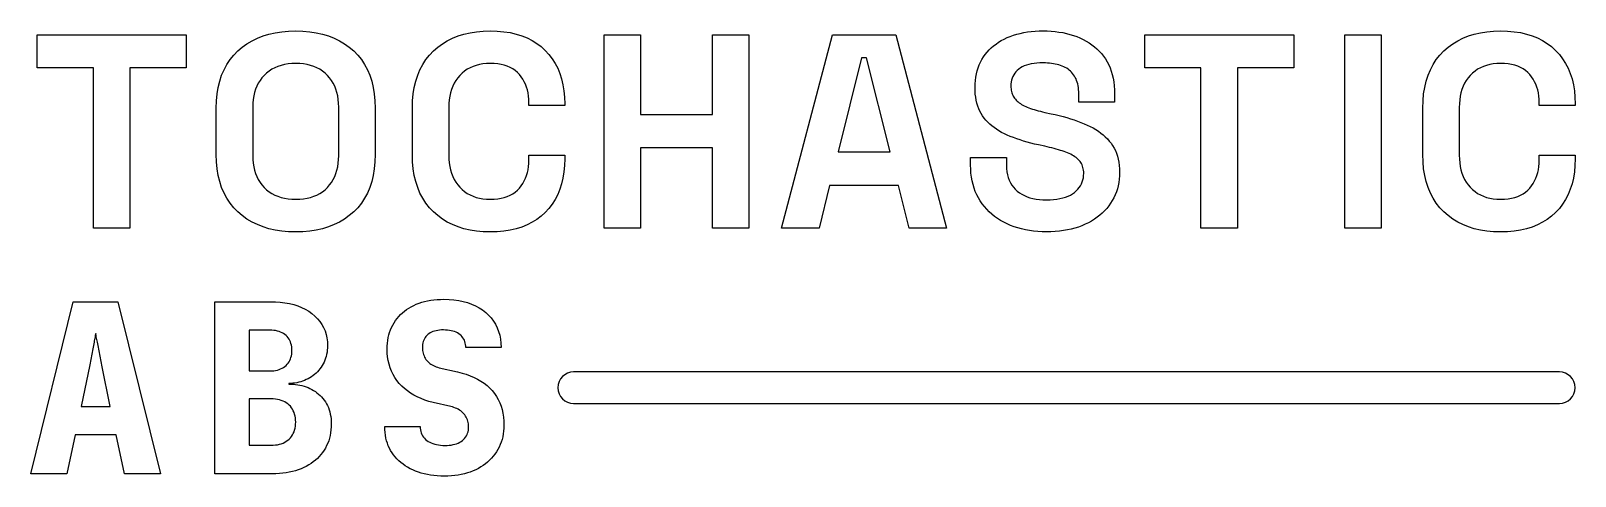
# Model space of a CAD drawing. Header units: millimetres. Extents: x 0 to 30, y 0 to 6.2.
# Drawn here: x 14.18 to 30, y 0.84 to 5.4 of the extents above; entities that cross this region are included whole.
import ezdxf

# ---------------------------------------------------------------- set-up
doc = ezdxf.new("R2010")
doc.units = ezdxf.units.MM

msp = doc.modelspace()

# ---------------------------------------------------------------- linework, layer by layer
at = {"layer": 'LOGO'}
for points in [[(16.89655, 3.3433), (16.82348, 3.34535), (16.75345, 3.35149), (16.68648, 3.36174), (16.62256, 3.37608), (16.56169, 3.39452), (16.50387, 3.41705), (16.44911, 3.44369), (16.3974, 3.47442), (16.34873, 3.50925), (16.30313, 3.54817), (16.26125, 3.59091), (16.22378, 3.63719), (16.19071, 3.68699), (16.16206, 3.74033), (16.13781, 3.7972), (16.11798, 3.8576), (16.10255, 3.92154), (16.09153, 3.989), (16.08491, 4.06), (16.08271, 4.13453), (16.08271, 4.60928), (16.08491, 4.68381), (16.09153, 4.75481), (16.10255, 4.82227), (16.11798, 4.88621), (16.13781, 4.94661), (16.16206, 5.00348), (16.19071, 5.05682), (16.22378, 5.10663), (16.26125, 5.1529), (16.30313, 5.19564), (16.34873, 5.23457), (16.3974, 5.26939), (16.44911, 5.30013), (16.50387, 5.32676), (16.56169, 5.3493), (16.62256, 5.36773), (16.68648, 5.38207), (16.75345, 5.39232), (16.82348, 5.39846), (16.89655, 5.40051), (16.96963, 5.39846), (17.03965, 5.39232), (17.10663, 5.38207), (17.17055, 5.36773), (17.23142, 5.3493), (17.28923, 5.32676), (17.344, 5.30013), (17.39571, 5.26939), (17.44437, 5.23457), (17.48998, 5.19564), (17.53186, 5.1529), (17.56933, 5.10663), (17.60239, 5.05682), (17.63105, 5.00348), (17.65529, 4.94661), (17.67513, 4.88621), (17.69056, 4.82227), (17.70158, 4.75481), (17.70819, 4.68381), (17.7104, 4.60928), (17.7104, 4.13453), (17.70819, 4.06), (17.70158, 3.989), (17.69056, 3.92154), (17.67513, 3.8576), (17.65529, 3.7972), (17.63105, 3.74033), (17.60239, 3.68699), (17.56933, 3.63719), (17.53186, 3.59091), (17.48998, 3.54817), (17.44437, 3.50925), (17.39571, 3.47442), (17.344, 3.44369), (17.28923, 3.41705), (17.23142, 3.39452), (17.17055, 3.37608), (17.10663, 3.36174), (17.03965, 3.35149), (16.96963, 3.34535)], [(18.88877, 3.3433), (18.81683, 3.34535), (18.74793, 3.35149), (18.68209, 3.36174), (18.6193, 3.37608), (18.55956, 3.39452), (18.50288, 3.41705), (18.44924, 3.44369), (18.39866, 3.47442), (18.35113, 3.50925), (18.30665, 3.54817), (18.26585, 3.59091), (18.22934, 3.63719), (18.19712, 3.68699), (18.1692, 3.74033), (18.14558, 3.7972), (18.12625, 3.8576), (18.11121, 3.92154), (18.10048, 3.989), (18.09403, 4.06), (18.09189, 4.13453), (18.09189, 4.60928), (18.09403, 4.68381), (18.10048, 4.75481), (18.11121, 4.82227), (18.12625, 4.88621), (18.14558, 4.94661), (18.1692, 5.00348), (18.19712, 5.05682), (18.22934, 5.10663), (18.26585, 5.1529), (18.30665, 5.19564), (18.35113, 5.23457), (18.39866, 5.26939), (18.44924, 5.30013), (18.50288, 5.32676), (18.55956, 5.3493), (18.6193, 5.36773), (18.68209, 5.38207), (18.74793, 5.39232), (18.81683, 5.39846), (18.88877, 5.40051), (18.96003, 5.39852), (19.02798, 5.39254), (19.09262, 5.38258), (19.15395, 5.36864), (19.21198, 5.35071), (19.2667, 5.32879), (19.31812, 5.30289), (19.36623, 5.27301), (19.41103, 5.23914), (19.45253, 5.20129), (19.49038, 5.15996), (19.52425, 5.11567), (19.55413, 5.06841), (19.58003, 5.01818), (19.60195, 4.96498), (19.61988, 4.90882), (19.63382, 4.84969), (19.64378, 4.78759), (19.64976, 4.72252), (19.65175, 4.65449), (19.65175, 4.63754), (19.28439, 4.63754), (19.28439, 4.66579), (19.28342, 4.70021), (19.28049, 4.73339), (19.27562, 4.76532), (19.26879, 4.79601), (19.26002, 4.82545), (19.2493, 4.85366), (19.23662, 4.88061), (19.222, 4.90633), (19.20542, 4.9308), (19.1869, 4.95403), (19.16637, 4.97551), (19.14378, 4.99472), (19.11912, 5.01168), (19.0924, 5.02637), (19.06362, 5.03881), (19.03278, 5.04898), (18.99987, 5.05689), (18.9649, 5.06254), (18.92787, 5.06593), (18.88877, 5.06706), (18.85006, 5.06585), (18.81304, 5.0622), (18.77772, 5.05613), (18.74409, 5.04762), (18.71216, 5.03669), (18.68192, 5.02332), (18.65338, 5.00752), (18.62654, 4.9893), (18.60139, 4.96864), (18.57793, 4.94555), (18.55646, 4.92037), (18.53724, 4.89344), (18.52028, 4.86476), (18.50559, 4.83433), (18.49316, 4.80214), (18.48298, 4.7682), (18.47507, 4.73251), (18.46942, 4.69507), (18.46603, 4.65588), (18.4649, 4.61493), (18.4649, 4.12888), (18.46603, 4.08846), (18.46942, 4.0497), (18.47507, 4.01261), (18.48298, 3.97719), (18.49316, 3.94344), (18.50559, 3.91135), (18.52028, 3.88093), (18.53724, 3.85218), (18.55646, 3.82509), (18.57793, 3.79967), (18.60139, 3.77632), (18.62654, 3.75542), (18.65338, 3.73698), (18.68192, 3.721), (18.71216, 3.70748), (18.74409, 3.69642), (18.77772, 3.68781), (18.81304, 3.68166), (18.85006, 3.67798), (18.88877, 3.67675), (18.92787, 3.67789), (18.9649, 3.68133), (18.99987, 3.68705), (19.03278, 3.69506), (19.06362, 3.70536), (19.0924, 3.71795), (19.11912, 3.73283), (19.14378, 3.74999), (19.16637, 3.76945), (19.1869, 3.79119), (19.20542, 3.81466), (19.222, 3.83929), (19.23662, 3.86508), (19.2493, 3.89202), (19.26002, 3.92012), (19.26879, 3.94939), (19.27562, 3.97981), (19.28049, 4.01138), (19.28342, 4.04412), (19.28439, 4.07802), (19.28439, 4.12888), (19.65175, 4.12888), (19.65175, 4.08932), (19.64976, 4.02129), (19.64378, 3.95622), (19.63382, 3.89413), (19.61988, 3.835), (19.60195, 3.77883), (19.58003, 3.72563), (19.55413, 3.67541), (19.52425, 3.62814), (19.49038, 3.58385), (19.45253, 3.54252), (19.41103, 3.50467), (19.36623, 3.4708), (19.31812, 3.44092), (19.2667, 3.41502), (19.21198, 3.3931), (19.15395, 3.37517), (19.09262, 3.36123), (19.02798, 3.35127), (18.96003, 3.34529)], [(24.58568, 3.3433), (24.54044, 3.34412), (24.49627, 3.34658), (24.45318, 3.35067), (24.41116, 3.35641), (24.37021, 3.36379), (24.33034, 3.3728), (24.29154, 3.38345), (24.25381, 3.39575), (24.21716, 3.40968), (24.18158, 3.42525), (24.14731, 3.44234), (24.11455, 3.46085), (24.08333, 3.48078), (24.05363, 3.50211), (24.02546, 3.52486), (23.99881, 3.54902), (23.97369, 3.57459), (23.95009, 3.60158), (23.92802, 3.62998), (23.90748, 3.65979), (23.88868, 3.69093), (23.87187, 3.72332), (23.85704, 3.75695), (23.84418, 3.79182), (23.8333, 3.82793), (23.8244, 3.86529), (23.81747, 3.90389), (23.81253, 3.94373), (23.80956, 3.98482), (23.80857, 4.02715), (23.80857, 4.10628), (24.17593, 4.10628), (24.17593, 4.02715), (24.17703, 3.99244), (24.18034, 3.9595), (24.18585, 3.92835), (24.19357, 3.89897), (24.20348, 3.87138), (24.21561, 3.84556), (24.22993, 3.82153), (24.24647, 3.79928), (24.2652, 3.7788), (24.28614, 3.76011), (24.30897, 3.7432), (24.33339, 3.72807), (24.35939, 3.71471), (24.38697, 3.70314), (24.41613, 3.69335), (24.44687, 3.68534), (24.4792, 3.67911), (24.51311, 3.67466), (24.5486, 3.67199), (24.58568, 3.6711), (24.62314, 3.67186), (24.65864, 3.67415), (24.6922, 3.67796), (24.72381, 3.6833), (24.75346, 3.69017), (24.78117, 3.69856), (24.80693, 3.70848), (24.83074, 3.71993), (24.85259, 3.7329), (24.8725, 3.74739), (24.89049, 3.76308), (24.90658, 3.77961), (24.92078, 3.79699), (24.93309, 3.81521), (24.9435, 3.83429), (24.95202, 3.85421), (24.95865, 3.87498), (24.96338, 3.8966), (24.96622, 3.91906), (24.96717, 3.94238), (24.9667, 3.95846), (24.9653, 3.97391), (24.96297, 3.98875), (24.95971, 4.00296), (24.95551, 4.01656), (24.95038, 4.02953), (24.94432, 4.04188), (24.93733, 4.0536), (24.9294, 4.06471), (24.92054, 4.07519), (24.91079, 4.08518), (24.9002, 4.0948), (24.88875, 4.10406), (24.87646, 4.11295), (24.86332, 4.12147), (24.84933, 4.12962), (24.8345, 4.1374), (24.81881, 4.14482), (24.80228, 4.15187), (24.7849, 4.15855), (24.76672, 4.16501), (24.74777, 4.17138), (24.72806, 4.17767), (24.70759, 4.18387), (24.68635, 4.18999), (24.66435, 4.19603), (24.64159, 4.20197), (24.61806, 4.20784), (24.59378, 4.21362), (24.56872, 4.21931), (24.50373, 4.23344), (24.46362, 4.24272), (24.42466, 4.25249), (24.38687, 4.26273), (24.35023, 4.27345), (24.31475, 4.28466), (24.28043, 4.29634), (24.24727, 4.30851), (24.21527, 4.32115), (24.18442, 4.33428), (24.15474, 4.34789), (24.12631, 4.36217), (24.09924, 4.37733), (24.07352, 4.39337), (24.04916, 4.41028), (24.02616, 4.42807), (24.00452, 4.44673), (23.98423, 4.46627), (23.96529, 4.48669), (23.94772, 4.50798), (23.9315, 4.53015), (23.91673, 4.55344), (23.90352, 4.57808), (23.89186, 4.60408), (23.88176, 4.63143), (23.87321, 4.66014), (23.86622, 4.69021), (23.86078, 4.72163), (23.85689, 4.75441), (23.85456, 4.78855), (23.85379, 4.82404), (23.85465, 4.85969), (23.85723, 4.89429), (23.86154, 4.92785), (23.86758, 4.96036), (23.87533, 4.99183), (23.88481, 5.02225), (23.89602, 5.05162), (23.90895, 5.07995), (23.9236, 5.10723), (23.93997, 5.13347), (23.95792, 5.15859), (23.97727, 5.18253), (23.99804, 5.20528), (24.02023, 5.22684), (24.04382, 5.24721), (24.06883, 5.2664), (24.09525, 5.2844), (24.12309, 5.30121), (24.15234, 5.31684), (24.183, 5.33128), (24.21491, 5.34443), (24.24793, 5.3562), (24.28206, 5.36659), (24.31728, 5.37559), (24.35361, 5.38321), (24.39104, 5.38944), (24.42957, 5.39428), (24.4692, 5.39774), (24.50993, 5.39982), (24.55177, 5.40051), (24.59369, 5.39979), (24.63468, 5.39763), (24.67474, 5.39403), (24.71386, 5.38898), (24.75205, 5.3825), (24.78931, 5.37457), (24.82564, 5.3652), (24.86103, 5.3544), (24.89549, 5.34215), (24.92902, 5.32845), (24.96138, 5.31334), (24.99232, 5.29681), (25.02185, 5.27886), (25.04997, 5.2595), (25.07667, 5.23873), (25.10196, 5.21655), (25.12584, 5.19296), (25.14831, 5.16795), (25.16936, 5.14152), (25.189, 5.11369), (25.20698, 5.08443), (25.22308, 5.05373), (25.23728, 5.02158), (25.24958, 4.988), (25.26, 4.95297), (25.26852, 4.9165), (25.27514, 4.87859), (25.27988, 4.83924), (25.28272, 4.79845), (25.28366, 4.75622), (25.28366, 4.67145), (24.9163, 4.67145), (24.9163, 4.75622), (24.91587, 4.77839), (24.91455, 4.79968), (24.91236, 4.8201), (24.9093, 4.83964), (24.90535, 4.8583), (24.90054, 4.87609), (24.89484, 4.89301), (24.88827, 4.90904), (24.88082, 4.9242), (24.8725, 4.93849), (24.86336, 4.95197), (24.85346, 4.96471), (24.84279, 4.97672), (24.83136, 4.988), (24.81917, 4.99854), (24.80621, 5.00834), (24.79249, 5.01741), (24.77801, 5.02575), (24.76276, 5.03335), (24.74675, 5.04022), (24.73005, 5.04639), (24.71273, 5.05192), (24.69479, 5.05679), (24.67622, 5.06102), (24.65703, 5.06459), (24.63722, 5.06752), (24.61679, 5.06979), (24.59574, 5.07142), (24.57407, 5.07239), (24.55177, 5.07272), (24.51875, 5.07208), (24.48751, 5.07017), (24.45805, 5.06699), (24.43037, 5.06254), (24.40447, 5.05682), (24.38035, 5.04983), (24.35802, 5.04156), (24.33746, 5.03202), (24.31868, 5.02121), (24.30168, 5.00913), (24.28638, 4.99595), (24.27269, 4.98184), (24.26061, 4.96679), (24.25014, 4.95081), (24.24128, 4.9339), (24.23403, 4.91605), (24.22839, 4.89727), (24.22437, 4.87756), (24.22195, 4.85692), (24.22115, 4.83534), (24.22153, 4.82088), (24.22267, 4.80686), (24.22458, 4.7933), (24.22725, 4.78018), (24.23068, 4.76752), (24.23488, 4.75532), (24.23984, 4.74356), (24.24556, 4.73226), (24.25205, 4.72141), (24.25929, 4.71101), (24.26731, 4.701), (24.27608, 4.69134), (24.28562, 4.68201), (24.29592, 4.67303), (24.30698, 4.66438), (24.31881, 4.65607), (24.3314, 4.6481), (24.34475, 4.64047), (24.35886, 4.63318), (24.37374, 4.62623), (24.38942, 4.61953), (24.40596, 4.61301), (24.42333, 4.60665), (24.44156, 4.60046), (24.46064, 4.59444), (24.48056, 4.58859), (24.50133, 4.58291), (24.52295, 4.5774), (24.54541, 4.57206), (24.56872, 4.56689), (24.63372, 4.55276), (24.67556, 4.54346), (24.71629, 4.53366), (24.75592, 4.52334), (24.79445, 4.51252), (24.83188, 4.50119), (24.86821, 4.48935), (24.90343, 4.477), (24.93755, 4.46414), (24.97057, 4.45078), (25.00249, 4.4369), (25.03317, 4.42232), (25.06246, 4.40683), (25.09036, 4.39044), (25.11688, 4.37315), (25.14202, 4.35495), (25.16577, 4.33585), (25.18814, 4.31584), (25.20912, 4.29493), (25.22871, 4.27311), (25.24693, 4.25039), (25.26357, 4.22657), (25.27846, 4.20145), (25.2916, 4.17503), (25.30299, 4.14731), (25.31263, 4.11829), (25.32051, 4.08796), (25.32664, 4.05634), (25.33102, 4.02342), (25.33365, 3.9892), (25.33453, 3.95368), (25.33361, 3.91795), (25.33086, 3.88309), (25.32626, 3.84911), (25.31983, 3.81601), (25.31157, 3.78378), (25.30147, 3.75242), (25.28953, 3.72195), (25.27575, 3.69235), (25.26014, 3.66362), (25.24269, 3.63577), (25.22356, 3.60896), (25.2029, 3.58333), (25.18072, 3.55888), (25.15701, 3.53562), (25.13177, 3.51356), (25.10501, 3.49267), (25.07673, 3.47298), (25.04691, 3.45447), (25.01558, 3.43714), (24.98271, 3.42101), (24.94848, 3.40624), (24.91303, 3.39303), (24.87636, 3.38138), (24.83848, 3.37127), (24.79938, 3.36273), (24.75907, 3.35573), (24.71755, 3.35029), (24.67481, 3.34641), (24.63085, 3.34408)], [(29.23702, 3.3433), (29.16508, 3.34535), (29.09618, 3.35149), (29.03034, 3.36174), (28.96755, 3.37608), (28.90781, 3.39452), (28.85112, 3.41705), (28.79749, 3.44369), (28.74691, 3.47442), (28.69938, 3.50925), (28.6549, 3.54817), (28.61409, 3.59091), (28.57758, 3.63719), (28.54537, 3.68699), (28.51745, 3.74033), (28.49382, 3.7972), (28.4745, 3.8576), (28.45946, 3.92154), (28.44872, 3.989), (28.44228, 4.06), (28.44013, 4.13453), (28.44013, 4.60928), (28.44228, 4.68381), (28.44872, 4.75481), (28.45946, 4.82227), (28.4745, 4.88621), (28.49382, 4.94661), (28.51745, 5.00348), (28.54537, 5.05682), (28.57758, 5.10663), (28.61409, 5.1529), (28.6549, 5.19564), (28.69938, 5.23457), (28.74691, 5.26939), (28.79749, 5.30013), (28.85112, 5.32676), (28.90781, 5.3493), (28.96755, 5.36773), (29.03034, 5.38207), (29.09618, 5.39232), (29.16508, 5.39846), (29.23702, 5.40051), (29.30828, 5.39852), (29.37622, 5.39254), (29.44086, 5.38258), (29.5022, 5.36864), (29.56023, 5.35071), (29.61495, 5.32879), (29.66637, 5.30289), (29.71448, 5.27301), (29.75928, 5.23914), (29.80078, 5.20129), (29.83863, 5.15996), (29.8725, 5.11567), (29.90238, 5.06841), (29.92828, 5.01818), (29.95019, 4.96498), (29.96812, 4.90882), (29.98207, 4.84969), (29.99203, 4.78759), (29.99801, 4.72252), (30, 4.65449), (30, 4.63754), (29.63264, 4.63754), (29.63264, 4.66579), (29.63167, 4.70021), (29.62874, 4.73339), (29.62387, 4.76532), (29.61704, 4.79601), (29.60827, 4.82545), (29.59754, 4.85366), (29.58487, 4.88061), (29.57025, 4.90633), (29.55367, 4.9308), (29.53515, 4.95403), (29.51462, 4.97551), (29.49203, 4.99472), (29.46737, 5.01168), (29.44065, 5.02637), (29.41187, 5.03881), (29.38103, 5.04898), (29.34812, 5.05689), (29.31315, 5.06254), (29.27612, 5.06593), (29.23702, 5.06706), (29.19831, 5.06585), (29.16129, 5.0622), (29.12597, 5.05613), (29.09234, 5.04762), (29.06041, 5.03669), (29.03017, 5.02332), (29.00163, 5.00752), (28.97478, 4.9893), (28.94963, 4.96864), (28.92618, 4.94555), (28.9047, 4.92037), (28.88549, 4.89344), (28.86853, 4.86476), (28.85384, 4.83433), (28.8414, 4.80214), (28.83123, 4.7682), (28.82332, 4.73251), (28.81767, 4.69507), (28.81428, 4.65588), (28.81314, 4.61493), (28.81314, 4.12888), (28.81428, 4.08846), (28.81767, 4.0497), (28.82332, 4.01261), (28.83123, 3.97719), (28.8414, 3.94344), (28.85384, 3.91135), (28.86853, 3.88093), (28.88549, 3.85218), (28.9047, 3.82509), (28.92618, 3.79967), (28.94963, 3.77632), (28.97478, 3.75542), (29.00163, 3.73698), (29.03017, 3.721), (29.06041, 3.70748), (29.09234, 3.69642), (29.12597, 3.68781), (29.16129, 3.68166), (29.19831, 3.67798), (29.23702, 3.67675), (29.27612, 3.67789), (29.31315, 3.68133), (29.34812, 3.68705), (29.38103, 3.69506), (29.41187, 3.70536), (29.44065, 3.71795), (29.46737, 3.73283), (29.49203, 3.74999), (29.51462, 3.76945), (29.53515, 3.79119), (29.55367, 3.81466), (29.57025, 3.83929), (29.58487, 3.86508), (29.59754, 3.89202), (29.60827, 3.92012), (29.61704, 3.94939), (29.62387, 3.97981), (29.62874, 4.01138), (29.63167, 4.04412), (29.63264, 4.07802), (29.63264, 4.12888), (30, 4.12888), (30, 4.08932), (29.99801, 4.02129), (29.99203, 3.95622), (29.98207, 3.89413), (29.96812, 3.835), (29.95019, 3.77883), (29.92828, 3.72563), (29.90238, 3.67541), (29.8725, 3.62814), (29.83863, 3.58385), (29.80078, 3.54252), (29.75928, 3.50467), (29.71448, 3.4708), (29.66637, 3.44092), (29.61495, 3.41502), (29.56023, 3.3931), (29.5022, 3.37517), (29.44086, 3.36123), (29.37622, 3.35127), (29.30828, 3.34529)], [(14.82521, 3.38286), (14.82521, 5.02185), (14.24874, 5.02185), (14.24874, 5.36095), (15.77469, 5.36095), (15.77469, 5.02185), (15.19822, 5.02185), (15.19822, 3.38286)], [(20.05585, 3.38286), (20.05585, 5.36095), (20.42886, 5.36095), (20.42886, 4.54428), (21.16358, 4.54428), (21.16358, 5.36095), (21.53659, 5.36095), (21.53659, 3.38286), (21.16358, 3.38286), (21.16358, 4.20518), (20.42886, 4.20518), (20.42886, 3.38286)], [(21.87287, 3.38286), (22.39282, 5.36095), (23.04277, 5.36095), (23.56272, 3.38286), (23.17841, 3.38286), (23.07103, 3.81804), (22.36456, 3.81804), (22.25718, 3.38286)], [(26.16815, 3.38286), (26.16815, 5.02185), (25.59168, 5.02185), (25.59168, 5.36095), (27.11764, 5.36095), (27.11764, 5.02185), (26.54116, 5.02185), (26.54116, 3.38286)], [(27.64042, 3.38286), (27.64042, 5.36095), (28.01343, 5.36095), (28.01343, 3.38286)], [(16.89655, 3.67675), (16.93744, 3.67796), (16.97647, 3.68161), (17.01363, 3.68768), (17.04892, 3.69619), (17.08235, 3.70713), (17.11392, 3.72049), (17.14362, 3.73629), (17.17145, 3.75451), (17.19742, 3.77517), (17.22153, 3.79826), (17.24354, 3.82338), (17.26323, 3.85014), (17.28061, 3.87854), (17.29568, 3.90858), (17.30842, 3.94026), (17.31885, 3.97357), (17.32696, 4.00853), (17.33275, 4.04512), (17.33623, 4.08336), (17.33739, 4.12323), (17.33739, 4.62058), (17.33623, 4.66045), (17.33275, 4.69869), (17.32696, 4.73528), (17.31885, 4.77024), (17.30842, 4.80355), (17.29568, 4.83523), (17.28061, 4.86527), (17.26323, 4.89367), (17.24354, 4.92043), (17.22153, 4.94555), (17.19742, 4.96864), (17.17145, 4.9893), (17.14362, 5.00752), (17.11392, 5.02332), (17.08235, 5.03669), (17.04892, 5.04762), (17.01363, 5.05613), (16.97647, 5.0622), (16.93744, 5.06585), (16.89655, 5.06706), (16.85619, 5.06585), (16.8176, 5.0622), (16.78079, 5.05613), (16.74577, 5.04762), (16.71252, 5.03669), (16.68105, 5.02332), (16.65137, 5.00752), (16.62346, 4.9893), (16.59734, 4.96864), (16.57299, 4.94555), (16.55071, 4.92043), (16.53078, 4.89367), (16.51318, 4.86527), (16.49794, 4.83523), (16.48504, 4.80355), (16.47448, 4.77024), (16.46628, 4.73528), (16.46041, 4.69869), (16.45689, 4.66045), (16.45572, 4.62058), (16.45572, 4.12323), (16.45689, 4.08336), (16.46041, 4.04512), (16.46628, 4.00853), (16.47448, 3.97357), (16.48504, 3.94026), (16.49794, 3.90858), (16.51318, 3.87854), (16.53078, 3.85014), (16.55071, 3.82338), (16.57299, 3.79826), (16.59734, 3.77517), (16.62346, 3.75451), (16.65137, 3.73629), (16.68105, 3.72049), (16.71252, 3.70713), (16.74577, 3.69619), (16.78079, 3.68768), (16.8176, 3.68161), (16.85619, 3.67796)], [(22.45217, 4.16279), (22.98342, 4.16279), (22.74323, 5.12641), (22.69236, 5.12641)], [(14.18402, 0.86738), (14.61594, 2.62882), (15.07439, 2.62882), (15.51114, 0.86738), (15.14196, 0.86738), (15.0575, 1.26551), (14.63765, 1.26551), (14.5532, 0.86738)], [(16.06852, 0.86738), (16.06852, 2.62882), (16.63556, 2.62882), (16.68804, 2.6276), (16.73835, 2.62394), (16.78649, 2.61785), (16.83246, 2.60932), (16.87625, 2.59836), (16.91788, 2.58495), (16.95733, 2.56911), (16.99461, 2.55083), (17.02971, 2.53012), (17.06265, 2.50697), (17.09291, 2.48174), (17.11998, 2.4548), (17.14387, 2.42614), (17.16457, 2.39578), (17.18209, 2.3637), (17.19642, 2.3299), (17.20757, 2.2944), (17.21553, 2.25718), (17.22031, 2.21825), (17.2219, 2.1776), (17.22136, 2.15473), (17.21973, 2.13243), (17.21702, 2.11071), (17.21322, 2.08958), (17.20833, 2.06902), (17.20236, 2.04904), (17.1953, 2.02964), (17.18716, 2.01082), (17.17793, 1.99258), (17.16761, 1.97491), (17.15639, 1.95793), (17.14445, 1.94171), (17.13178, 1.92627), (17.11839, 1.9116), (17.10427, 1.8977), (17.08943, 1.88457), (17.07387, 1.87222), (17.05758, 1.86064), (17.04057, 1.84983), (17.02284, 1.83979), (17.00458, 1.83062), (16.98602, 1.82242), (16.96714, 1.81518), (16.94794, 1.8089), (16.92843, 1.8036), (16.90861, 1.79925), (16.88847, 1.79587), (16.86802, 1.79346), (16.84726, 1.79201), (16.82618, 1.79153), (16.82618, 1.78429), (16.84963, 1.78429), (16.87266, 1.78333), (16.89528, 1.7814), (16.91749, 1.7785), (16.93929, 1.77464), (16.96068, 1.76981), (16.98166, 1.76402), (17.00223, 1.75727), (17.02239, 1.74955), (17.04214, 1.74086), (17.06131, 1.73123), (17.07973, 1.72069), (17.09741, 1.70923), (17.11434, 1.69685), (17.13051, 1.68355), (17.14595, 1.66934), (17.16063, 1.65421), (17.17456, 1.63816), (17.18775, 1.6212), (17.20019, 1.60332), (17.21165, 1.58455), (17.2219, 1.56491), (17.23095, 1.5444), (17.2388, 1.52302), (17.24543, 1.50077), (17.25086, 1.47766), (17.25508, 1.45367), (17.2581, 1.42882), (17.25991, 1.4031), (17.26051, 1.37651), (17.25978, 1.34602), (17.25757, 1.31633), (17.25389, 1.28743), (17.24874, 1.25933), (17.24211, 1.23203), (17.23402, 1.20553), (17.22445, 1.17982), (17.21341, 1.1549), (17.2009, 1.13079), (17.18692, 1.10746), (17.17158, 1.08506), (17.15502, 1.06369), (17.13722, 1.04336), (17.1182, 1.02407), (17.09794, 1.00582), (17.07645, 0.9886), (17.05374, 0.97242), (17.02979, 0.95728), (17.00461, 0.94318), (16.9782, 0.93011), (16.95067, 0.91819), (16.92212, 0.90753), (16.89256, 0.89812), (16.86199, 0.88996), (16.83041, 0.88306), (16.79781, 0.87742), (16.7642, 0.87302), (16.72957, 0.86989), (16.69393, 0.868), (16.65728, 0.86738)], [(18.41872, 0.84325), (18.38204, 0.84388), (18.34633, 0.84576), (18.31159, 0.84889), (18.2778, 0.85329), (18.24499, 0.85893), (18.21314, 0.86583), (18.18225, 0.87399), (18.15233, 0.8834), (18.12338, 0.89406), (18.09539, 0.90598), (18.06851, 0.91904), (18.04288, 0.93311), (18.01851, 0.94819), (17.99539, 0.96428), (17.97353, 0.98139), (17.95293, 0.99951), (17.93358, 1.01864), (17.91548, 1.03879), (17.89864, 1.05995), (17.88305, 1.08213), (17.86884, 1.10522), (17.85612, 1.12913), (17.8449, 1.15386), (17.83518, 1.17942), (17.82695, 1.20579), (17.82022, 1.23299), (17.81498, 1.261), (17.81124, 1.28983), (17.809, 1.31949), (17.80825, 1.34996), (18.17019, 1.34996), (18.17087, 1.33248), (18.17294, 1.31575), (18.17638, 1.29976), (18.18119, 1.28453), (18.18738, 1.27004), (18.19494, 1.25629), (18.20388, 1.2433), (18.2142, 1.23105), (18.22589, 1.21956), (18.23896, 1.20881), (18.2532, 1.19895), (18.26844, 1.19013), (18.28467, 1.18235), (18.30189, 1.17561), (18.32009, 1.1699), (18.33929, 1.16523), (18.35947, 1.1616), (18.38064, 1.159), (18.40281, 1.15745), (18.42596, 1.15693), (18.44814, 1.15744), (18.46934, 1.15896), (18.48955, 1.16149), (18.50877, 1.16504), (18.527, 1.1696), (18.54424, 1.17517), (18.56049, 1.18176), (18.57575, 1.18936), (18.59003, 1.19797), (18.60331, 1.2076), (18.61546, 1.21812), (18.62633, 1.22941), (18.63592, 1.24148), (18.64423, 1.25432), (18.65127, 1.26792), (18.65702, 1.28231), (18.6615, 1.29746), (18.66469, 1.31338), (18.66661, 1.33008), (18.66725, 1.34755), (18.66677, 1.36278), (18.66532, 1.37757), (18.66291, 1.39192), (18.65953, 1.40585), (18.65519, 1.41934), (18.64988, 1.43239), (18.6436, 1.44501), (18.63637, 1.45719), (18.62816, 1.46895), (18.61899, 1.48026), (18.60895, 1.491), (18.59814, 1.50101), (18.58656, 1.5103), (18.57421, 1.51887), (18.56108, 1.52671), (18.54718, 1.53383), (18.53251, 1.54022), (18.51707, 1.54589), (18.50086, 1.55084), (18.48387, 1.55506), (18.30531, 1.59608), (18.26143, 1.6076), (18.21956, 1.62094), (18.17968, 1.63608), (18.14181, 1.65303), (18.10594, 1.67179), (18.07208, 1.69236), (18.04021, 1.71474), (18.01035, 1.73893), (17.9825, 1.76493), (17.95664, 1.79274), (17.93303, 1.82209), (17.91191, 1.85272), (17.89327, 1.88463), (17.87711, 1.91782), (17.86344, 1.95229), (17.85226, 1.98804), (17.84356, 2.02507), (17.83735, 2.06337), (17.83362, 2.10296), (17.83238, 2.14382), (17.83309, 2.17431), (17.83522, 2.204), (17.83878, 2.23289), (17.84377, 2.26099), (17.85017, 2.28829), (17.858, 2.3148), (17.86726, 2.34051), (17.87793, 2.36542), (17.89003, 2.38954), (17.90356, 2.41286), (17.91839, 2.43526), (17.9344, 2.45663), (17.95159, 2.47696), (17.96996, 2.49625), (17.98952, 2.51451), (18.01026, 2.53172), (18.03218, 2.5479), (18.05528, 2.56304), (18.07957, 2.57715), (18.10504, 2.59021), (18.13158, 2.60213), (18.15909, 2.6128), (18.18756, 2.62221), (18.217, 2.63036), (18.2474, 2.63726), (18.27877, 2.64291), (18.3111, 2.6473), (18.3444, 2.65044), (18.37866, 2.65232), (18.41389, 2.65295), (18.46682, 2.65161), (18.5175, 2.64759), (18.56594, 2.6409), (18.61214, 2.63152), (18.65609, 2.61947), (18.6978, 2.60474), (18.73726, 2.58733), (18.77448, 2.56724), (18.80946, 2.54447), (18.84219, 2.51903), (18.87222, 2.49132), (18.89909, 2.46175), (18.92279, 2.43032), (18.94334, 2.39703), (18.96072, 2.36189), (18.97495, 2.32489), (18.98601, 2.28603), (18.99391, 2.24531), (18.99866, 2.20273), (19.00024, 2.1583), (18.6383, 2.1583), (18.6377, 2.17483), (18.63593, 2.19063), (18.63298, 2.20571), (18.62884, 2.22007), (18.62352, 2.2337), (18.61701, 2.24661), (18.60933, 2.2588), (18.60046, 2.27026), (18.59041, 2.28099), (18.57918, 2.29101), (18.56684, 2.30018), (18.55346, 2.30838), (18.53904, 2.31562), (18.52359, 2.32189), (18.50709, 2.3272), (18.48956, 2.33155), (18.471, 2.33492), (18.45139, 2.33734), (18.43075, 2.33878), (18.40907, 2.33927), (18.3888, 2.3388), (18.3695, 2.33738), (18.35116, 2.33503), (18.33378, 2.33174), (18.31738, 2.3275), (18.30193, 2.32233), (18.28746, 2.31621), (18.27394, 2.30915), (18.2614, 2.30115), (18.24981, 2.29221), (18.23927, 2.28241), (18.22983, 2.2718), (18.22151, 2.2604), (18.2143, 2.2482), (18.20819, 2.23521), (18.2032, 2.22142), (18.19931, 2.20683), (18.19654, 2.19145), (18.19487, 2.17527), (18.19432, 2.1583), (18.19476, 2.14308), (18.1961, 2.12833), (18.19833, 2.11403), (18.20146, 2.10019), (18.20548, 2.08681), (18.21039, 2.07389), (18.21619, 2.06143), (18.22289, 2.04942), (18.23047, 2.03788), (18.23896, 2.02679), (18.24826, 2.01628), (18.25831, 2.00647), (18.26911, 1.99737), (18.28065, 1.98896), (18.29295, 1.98125), (18.30599, 1.97424), (18.31978, 1.96793), (18.33431, 1.96232), (18.3496, 1.95741), (18.36563, 1.9532), (18.55384, 1.90976), (18.59952, 1.89829), (18.64293, 1.8851), (18.68407, 1.8702), (18.72294, 1.85359), (18.75955, 1.83527), (18.79388, 1.81523), (18.82595, 1.79347), (18.85575, 1.77001), (18.88328, 1.74483), (18.90854, 1.71794), (18.93147, 1.68943), (18.95198, 1.6594), (18.97007, 1.62785), (18.98576, 1.59478), (18.99903, 1.56019), (19.00989, 1.52408), (19.01833, 1.48645), (19.02437, 1.4473), (19.02798, 1.40663), (19.02919, 1.36444), (19.02843, 1.33392), (19.02615, 1.30412), (19.02235, 1.27504), (19.01703, 1.24669), (19.01019, 1.21906), (19.00183, 1.19216), (18.99195, 1.16598), (18.98055, 1.14052), (18.96763, 1.11579), (18.95318, 1.09178), (18.93738, 1.06866), (18.92037, 1.04661), (18.90215, 1.02562), (18.88273, 1.00569), (18.8621, 0.98682), (18.84026, 0.96901), (18.81722, 0.95226), (18.79297, 0.93658), (18.76751, 0.92196), (18.74085, 0.9084), (18.71308, 0.89602), (18.68433, 0.88494), (18.6546, 0.87517), (18.62387, 0.8667), (18.59215, 0.85954), (18.55944, 0.85367), (18.52574, 0.84911), (18.49106, 0.84585), (18.45538, 0.8439)], [(14.69798, 1.55506), (14.99477, 1.55506), (14.91032, 1.97974), (14.90692, 1.99807), (14.90351, 2.01637), (14.90007, 2.03465), (14.89661, 2.0529), (14.89312, 2.07113), (14.88961, 2.08933), (14.88608, 2.10752), (14.88252, 2.12567), (14.87893, 2.14381), (14.87533, 2.16192), (14.87179, 2.17961), (14.86843, 2.19652), (14.86523, 2.21262), (14.8622, 2.22793), (14.85934, 2.24245), (14.85665, 2.25616), (14.85413, 2.26909), (14.85178, 2.28121), (14.84959, 2.29254), (14.84758, 2.30307), (14.84559, 2.29255), (14.84348, 2.28126), (14.84124, 2.26919), (14.83889, 2.25636), (14.83642, 2.24275), (14.83383, 2.22837), (14.83111, 2.21321), (14.82828, 2.19729), (14.82532, 2.18059), (14.82224, 2.16312), (14.81907, 2.14524), (14.81582, 2.12731), (14.81251, 2.10934), (14.80912, 2.09131), (14.80565, 2.07324), (14.80212, 2.05512), (14.79851, 2.03695), (14.79483, 2.01873), (14.79108, 2.00047), (14.78726, 1.98215)], [(16.4184, 1.91942), (16.63074, 1.91942), (16.65151, 1.91998), (16.67137, 1.92168), (16.69031, 1.92452), (16.70834, 1.92849), (16.72544, 1.93359), (16.74163, 1.93983), (16.75691, 1.9472), (16.77127, 1.95571), (16.78471, 1.96535), (16.79723, 1.97612), (16.80869, 1.98786), (16.81894, 2.00039), (16.82799, 2.01373), (16.83584, 2.02785), (16.84247, 2.04278), (16.8479, 2.0585), (16.85212, 2.07501), (16.85514, 2.09233), (16.85695, 2.11044), (16.85755, 2.12934), (16.85695, 2.14868), (16.85514, 2.16713), (16.85212, 2.18468), (16.8479, 2.20134), (16.84247, 2.21711), (16.83584, 2.23199), (16.82799, 2.24597), (16.81894, 2.25906), (16.80869, 2.27126), (16.79723, 2.28256), (16.78471, 2.29288), (16.77127, 2.30211), (16.75691, 2.31025), (16.74163, 2.31731), (16.72544, 2.32328), (16.70834, 2.32817), (16.69031, 2.33197), (16.67137, 2.33468), (16.65151, 2.33631), (16.63074, 2.33685), (16.4184, 2.33685)], [(16.4184, 1.15934), (16.6428, 1.15934), (16.66594, 1.15997), (16.68807, 1.16185), (16.70918, 1.16499), (16.72928, 1.16938), (16.74837, 1.17503), (16.76644, 1.18193), (16.7835, 1.19008), (16.79954, 1.19949), (16.81458, 1.21016), (16.8286, 1.22208), (16.84143, 1.23511), (16.85292, 1.2491), (16.86305, 1.26406), (16.87184, 1.27999), (16.87927, 1.29688), (16.88535, 1.31474), (16.89008, 1.33356), (16.89346, 1.35334), (16.89548, 1.37409), (16.89616, 1.39581), (16.89548, 1.41754), (16.89346, 1.43833), (16.89008, 1.45817), (16.88535, 1.47708), (16.87927, 1.49504), (16.87184, 1.51206), (16.86305, 1.52815), (16.85292, 1.54329), (16.84143, 1.55749), (16.8286, 1.57075), (16.81458, 1.5829), (16.79954, 1.59377), (16.7835, 1.60336), (16.76644, 1.61167), (16.74837, 1.6187), (16.72928, 1.62446), (16.70918, 1.62894), (16.68807, 1.63213), (16.66594, 1.63405), (16.6428, 1.63469), (16.4184, 1.63469)]]:
    msp.add_lwpolyline(points, close=True, dxfattribs=at)
msp.add_lwpolyline([(19.74302, 1.58724), (29.83914, 1.58724, 1), (29.83914, 1.90896), (19.74302, 1.90896, 1)], format="xyb", close=True, dxfattribs=at)

doc.saveas('drawing.dxf')
